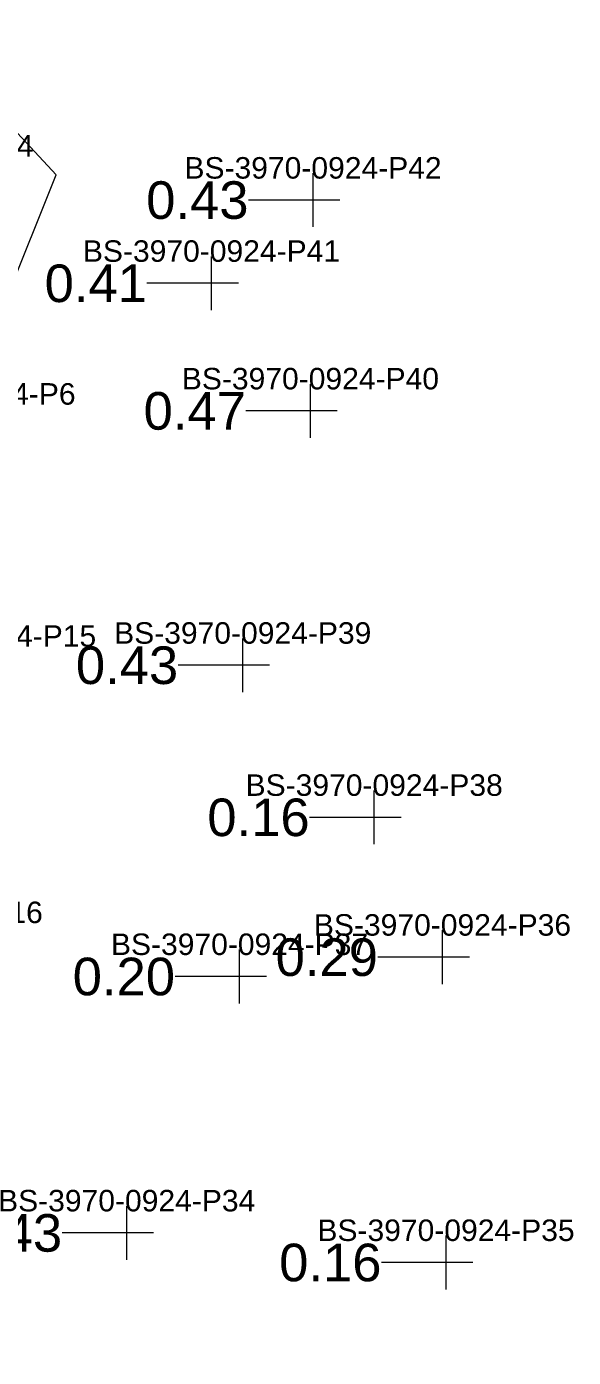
# Model space of a CAD drawing. Header units: inches. Extents: x 469759 to 470079, y 4349683 to 4349873.
# Drawn here: x 469975.68 to 469985.85, y 4349848.33 to 4349873.1 of the extents above; entities that cross this region are included whole.
import ezdxf
from ezdxf.enums import TextEntityAlignment as Align

# ---------------------------------------------------------------- set-up
doc = ezdxf.new("R2010")
doc.units = ezdxf.units.IN
doc.header["$MEASUREMENT"] = 0
for name, color, linetype, lineweight in [('点', 7, 'Continuous', 0), ('线条', 7, 'Continuous', 0), ('钻孔', 7, 'Continuous', 0)]:
    doc.layers.add(name, color=color, linetype=linetype, lineweight=lineweight)
doc.styles.add('3dmine_textStyle_2', font='arial.ttf', dxfattribs={"height": 1})

msp = doc.modelspace()

# ---------------------------------------------------------------- hatches: boundary and pattern name
at = {"layer": '钻孔', "linetype": 'Continuous', "lineweight": 0, "true_color": 0x808080, "extrusion": (0, 1, 0)}
for points in [[(-469982.007, 3960.174), (-469981.007, 3960.174), (-469981.007, 3969.174), (-469982.007, 3969.174)], [(-469980.118, 3960.241), (-469979.118, 3960.241), (-469979.118, 3969.241), (-469980.118, 3969.241)], [(-469981.958, 3959.549), (-469980.958, 3959.549), (-469980.958, 3969.549), (-469981.958, 3969.549)], [(-469980.699, 3960.431), (-469979.699, 3960.431), (-469979.699, 3969.431), (-469980.699, 3969.431)], [(-469983.144, 3959.645), (-469982.144, 3959.645), (-469982.144, 3969.645), (-469983.144, 3969.645)], [(-469984.414, 3960.461), (-469983.414, 3960.461), (-469983.414, 3969.461), (-469984.414, 3969.461)], [(-469980.64, 3959.534), (-469979.64, 3959.534), (-469979.64, 3969.534), (-469980.64, 3969.534)], [(-469978.541, 3960.451), (-469977.541, 3960.451), (-469977.541, 3970.451), (-469978.541, 3970.451)], [(-469984.48, 3959.643), (-469983.48, 3959.643), (-469983.48, 3969.643), (-469984.48, 3969.643)]]:
    msp.add_hatch(color=8, dxfattribs=at).paths.add_polyline_path(points, flags=0)

# ---------------------------------------------------------------- linework, layer by layer
at = {"color": 4, "linetype": 'Continuous', "lineweight": 0, "true_color": 0x00ffff, "elevation": 3967.064}
msp.add_lwpolyline([(469949.643, 4349856.824), (469953.351, 4349853.242), (469957.177, 4349854.112), (469959.157, 4349851.342), (469961.487, 4349848.529), (469966.962, 4349848.326), (469970.231, 4349850.533), (469970.966, 4349856.093), (469971.906, 4349861.186), (469974.354, 4349865.663), (469976.229, 4349870.344), (469976.229, 4349870.344), (469973.662, 4349873.101), (469970.686, 4349870.267), (469967.582, 4349866.348), (469966.694, 4349864.282), (469965.062, 4349864.128), (469961.067, 4349861.608), (469957.968, 4349859.238), (469952.822, 4349859.823), (469949.643, 4349856.824)], dxfattribs=at)
at = {"layer": '点', "color": 138, "linetype": 'Continuous', "lineweight": 0, "true_color": 0x004c4c}
for points, elevation in [([(469981.007, 4349869.371), (469981.007, 4349870.371)], 3969.174), ([(469981.507, 4349869.871), (469980.507, 4349869.871)], 3969.174), ([(469979.118, 4349867.822), (469979.118, 4349868.822)], 3969.241), ([(469979.618, 4349868.322), (469978.618, 4349868.322)], 3969.241), ([(469980.958, 4349865.447), (469980.958, 4349866.447)], 3969.549), ([(469981.458, 4349865.947), (469980.458, 4349865.947)], 3969.549), ([(469979.699, 4349860.712), (469979.699, 4349861.712)], 3969.431), ([(469980.199, 4349861.212), (469979.199, 4349861.212)], 3969.431), ([(469982.144, 4349857.88), (469982.144, 4349858.88)], 3969.645), ([(469982.644, 4349858.38), (469981.644, 4349858.38)], 3969.645), ([(469983.414, 4349855.277), (469983.414, 4349856.277)], 3969.461), ([(469979.64, 4349854.917), (469979.64, 4349855.917)], 3969.534), ([(469983.914, 4349855.777), (469982.914, 4349855.777)], 3969.461), ([(469980.14, 4349855.417), (469979.14, 4349855.417)], 3969.534), ([(469977.541, 4349850.144), (469977.541, 4349851.144)], 3970.451), ([(469978.041, 4349850.644), (469977.041, 4349850.644)], 3970.451), ([(469983.48, 4349849.593), (469983.48, 4349850.593)], 3969.643), ([(469983.98, 4349850.093), (469982.98, 4349850.093)], 3969.643)]:
    msp.add_lwpolyline(points, dxfattribs=dict(at, elevation=elevation))
at = {"layer": '线条', "color": 138, "linetype": 'Continuous', "lineweight": 0, "true_color": 0x004c4c}
for points, elevation in [([(469981.007, 4349869.871), (469981.007, 4349869.871), (469981.007, 4349869.871)], 3969.174), ([(469979.118, 4349868.322), (469979.118, 4349868.322), (469979.118, 4349868.322)], 3969.241), ([(469980.958, 4349865.947), (469980.958, 4349865.947), (469980.958, 4349865.947)], 3969.549), ([(469979.699, 4349861.212), (469979.699, 4349861.212), (469979.699, 4349861.212)], 3969.431), ([(469982.144, 4349858.38), (469982.144, 4349858.38), (469982.144, 4349858.38)], 3969.645), ([(469983.414, 4349855.777), (469983.414, 4349855.777), (469983.414, 4349855.777)], 3969.461), ([(469979.64, 4349855.417), (469979.64, 4349855.417), (469979.64, 4349855.417)], 3969.534), ([(469977.541, 4349850.644), (469977.541, 4349850.644), (469977.541, 4349850.644)], 3970.451), ([(469983.48, 4349850.093), (469983.48, 4349850.093), (469983.48, 4349850.093)], 3969.643)]:
    msp.add_lwpolyline(points, dxfattribs=dict(at, elevation=elevation))
at = {"layer": '钻孔', "color": 8, "linetype": 'Continuous', "lineweight": 0, "true_color": 0x808080}
for points, elevation in [([(469981.007, 4349869.871), (469979.807, 4349869.871)], 3969.174), ([(469981.007, 4349869.871), (469979.807, 4349869.871)], 3960.174), ([(469979.118, 4349868.322), (469977.918, 4349868.322)], 3969.241), ([(469979.118, 4349868.322), (469977.918, 4349868.322)], 3960.241), ([(469980.958, 4349865.947), (469979.758, 4349865.947)], 3969.549), ([(469980.958, 4349865.947), (469979.758, 4349865.947)], 3959.549), ([(469979.699, 4349861.212), (469978.499, 4349861.212)], 3969.431), ([(469979.699, 4349861.212), (469978.499, 4349861.212)], 3960.431), ([(469982.144, 4349858.38), (469980.944, 4349858.38)], 3969.645), ([(469982.144, 4349858.38), (469980.944, 4349858.38)], 3959.645), ([(469983.414, 4349855.777), (469982.214, 4349855.777)], 3969.461), ([(469983.414, 4349855.777), (469982.214, 4349855.777)], 3960.461), ([(469979.64, 4349855.417), (469978.44, 4349855.417)], 3969.534), ([(469979.64, 4349855.417), (469978.44, 4349855.417)], 3959.534), ([(469977.541, 4349850.644), (469976.341, 4349850.644)], 3970.451), ([(469977.541, 4349850.644), (469976.341, 4349850.644)], 3960.451), ([(469983.48, 4349850.093), (469982.28, 4349850.093)], 3969.643), ([(469983.48, 4349850.093), (469982.28, 4349850.093)], 3959.643)]:
    msp.add_lwpolyline(points, dxfattribs=dict(at, elevation=elevation))

# ---------------------------------------------------------------- texts
at = {"layer": '钻孔', "color": 138, "linetype": 'Continuous', "lineweight": 0, "true_color": 0x004c4c, "style": '3dmine_textStyle_2'}
for s, p in [('BS-3970-0924-P4', (469973.572, 4349870.68, 3971.474)), ('BS-3970-0924-P42', (469981.007, 4349870.271, 3969.174)), ('BS-3970-0924-P41', (469979.118, 4349868.722, 3969.241)), ('BS-3970-0924-P40', (469980.958, 4349866.347, 3969.549)), ('BS-3970-0924-P6', (469974.354, 4349866.063, 3971.384)), ('BS-3970-0924-P15', (469974.582, 4349861.557, 3971.267)), ('BS-3970-0924-P39', (469979.699, 4349861.612, 3969.431)), ('BS-3970-0924-P38', (469982.144, 4349858.78, 3969.645)), ('BS-3970-0924-P16', (469973.589, 4349856.411, 3970.999)), ('BS-3970-0924-P36', (469983.414, 4349856.177, 3969.461)), ('BS-3970-0924-P37', (469979.64, 4349855.817, 3969.534)), ('BS-3970-0924-P34', (469977.541, 4349851.044, 3970.451)), ('BS-3970-0924-P35', (469983.48, 4349850.493, 3969.643))]:
    msp.add_text(s, height=0.4, dxfattribs=at).set_placement(p, align=Align.CENTER)
at = {"layer": '钻孔', "color": 8, "linetype": 'Continuous', "lineweight": 0, "true_color": 0x808080, "style": '3dmine_textStyle_2'}
for s, p in [('0.43', (469979.807, 4349869.871, 3964.674)), ('0.41', (469977.918, 4349868.322, 3964.741)), ('0.47', (469979.758, 4349865.947, 3964.549)), ('0.43', (469978.499, 4349861.212, 3964.931)), ('0.16', (469980.944, 4349858.38, 3964.645)), ('0.29', (469982.214, 4349855.777, 3964.961)), ('0.20', (469978.44, 4349855.417, 3964.534)), ('0.43', (469976.341, 4349850.644, 3965.451)), ('0.16', (469982.28, 4349850.093, 3964.643))]:
    msp.add_text(s, height=0.7, dxfattribs=at).set_placement(p, align=Align.MIDDLE_RIGHT)

doc.saveas('drawing.dxf')
